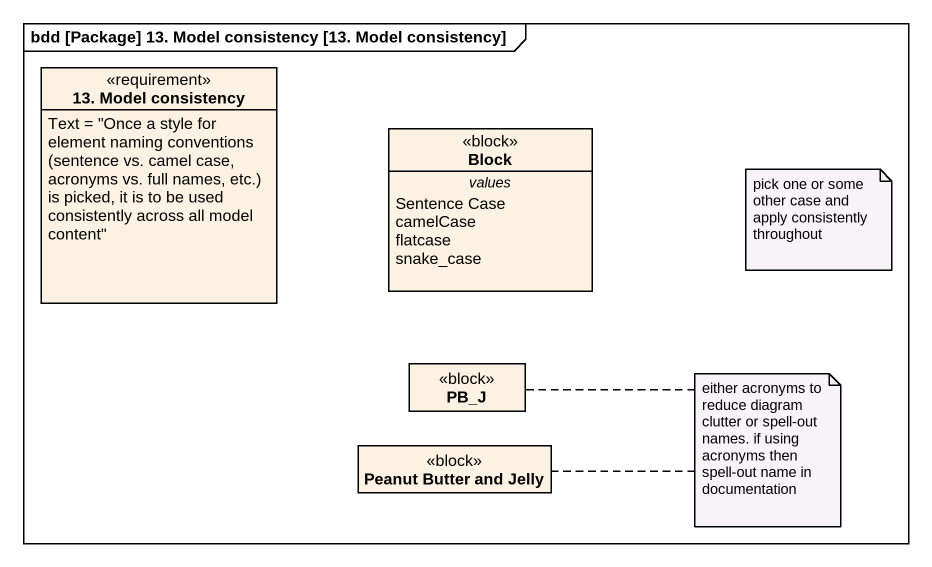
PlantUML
@startuml
mainframe bdd [Package] 13. Model consistency [13. Model consistency]
hide circle
hide empty members
class "13. Model consistency" as r13_Model_consistency <<requirement>> {
  {field} Text = "Once a style for element naming conventions (sentence vs. camel case, acronyms vs. full names, etc.) is picked, it is to be used consistently across all model content"
}
class Block <<block>> {
  -- values --
  Sentence Case
  camelCase
  flatcase
  snake_case
}
class PB_J <<block>>
class "Peanut Butter and Jelly" as Peanut_Butter_and_Jelly <<block>>
note as N1
  pick one or some other case and apply consistently throughout
end note
note as N2
  either acronyms to reduce diagram clutter or spell-out names. if using acronyms then spell-out name in documentation
end note
N2 .. PB_J
N2 .. Peanut_Butter_and_Jelly
@enduml
